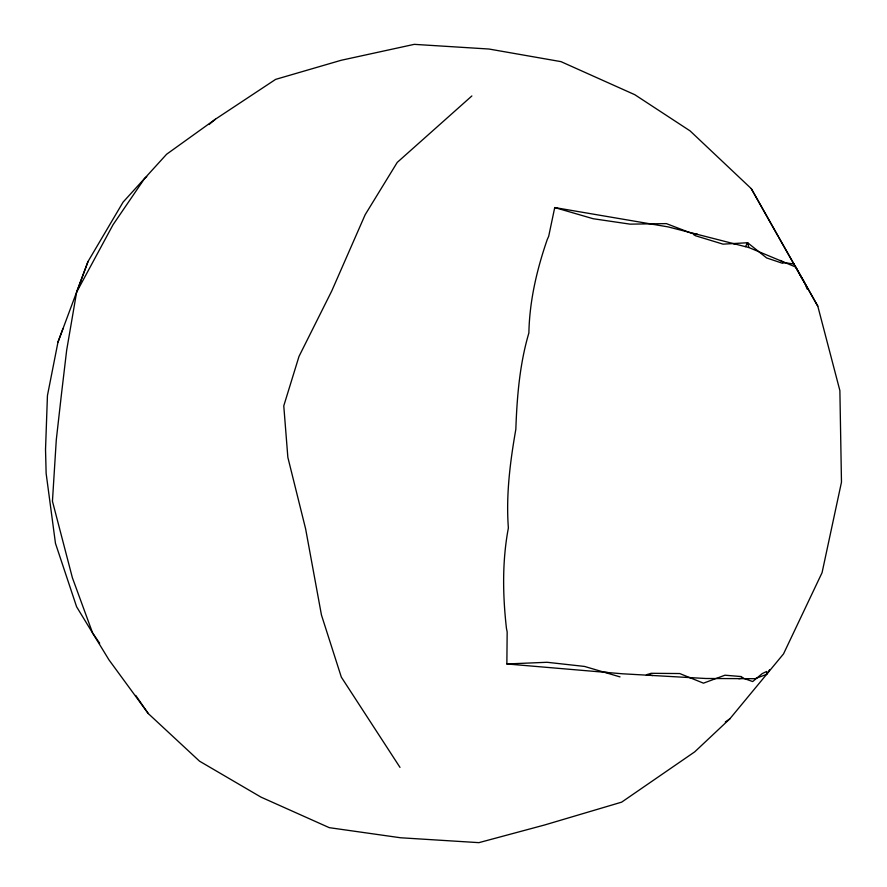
<?xml version="1.0" encoding="UTF-8"?>
<svg xmlns="http://www.w3.org/2000/svg" width="887" height="887" viewBox="0 0 887 887"><rect width="100%" height="100%" fill="white"/><g stroke="black" fill="none" stroke-linecap="round" stroke-linejoin="round"><path stroke-width="1.33" d="M769.572 669.796L766.59 674.386L755.048 678.699L705.642 678.488L622.463 673.787L506.865 663.964L507.164 631.899L506.455 628.417C502.674 595.044 502.12 561.105 508.373 527.987C505.9 494.935 510.136 461.828 515.835 429.308C516.988 396.888 519.638 364.169 528.885 332.935C529.506 300.948 536.868 269.537 547.29 239.412L548.676 236.352L554.73 207.558L668.144 226.906L748.872 247.54L795.872 267.109L804.553 282.842L778.62 237.239M62.888 328.889L57.988 342.094L47.443 395.547L45.525 449.576L46.135 473.425L55.471 543.365L76.615 606.797L108.979 659.884L148.273 713.569L199.52 761.168L261.011 797.136L329.265 827.66L400.525 837.76L478.902 842.65L544.485 825.021L621.654 802.147L694.732 751.843L729.813 718.869L783.52 653.907L822.061 572.692L841.475 482.173L839.878 390.579L817.803 306.181L751.267 188.643L690.075 130.888L634.793 94.698L560.972 61.635L489.014 49.029L414.273 44.35L341.185 60.272L275.635 79.375L215.386 119.224L166.601 154.249L123.082 202.125L88.024 261.51L76.626 292.133L66.669 350.199L61.414 394.538L56.291 439.841L52.444 501.233L72.401 577.803L92.625 633.052L99.677 643.263M646.313 675.184L646.911 674.519L652.754 675.561M57.988 342.094L88.024 261.51M76.626 292.133L113.004 224.788L144.636 178.409L146.754 176.646M745.446 246.653L747.652 242.739L766.612 257.929L782.456 263.273L784.43 262.63L794.12 264.049M471.873 95.951L397.232 162.41L365.167 214.709L331.749 290.969L298.997 356.43L283.773 405.858L287.854 457.359L305.627 528.896L321.449 614.99L341.329 677.125L399.993 767.377M209.044 124.524L215.386 119.224M725.278 722.007L729.813 718.869M646.867 674.674L651.158 673.3L679.697 673.543L703.458 683.167L724.945 675.207L741.332 676.57L743.106 678.156L752.697 681.549L762.188 673.632L766.579 671.503L766.59 674.386M738.804 678.699L743.106 678.156M506.865 663.964L547.046 662.279L584.522 666.436L620.013 676.892M689.731 677.613L692.315 677.723M604.956 672.302L607.517 672.501M554.73 207.558L593.159 218.723L630.114 224.145L666.37 223.613L691.405 233.226L697.559 234.268M650.958 223.979L653.464 224.466M733.449 243.548L735.944 244.28M780.438 260.468L784.43 262.63M693.357 234.412L695.596 235.787L723.027 244.147L747.652 242.739L748.872 247.54M135.733 695.43L148.273 713.569M801.46 277.121L817.803 306.181M751.267 188.643L777.932 236.042M805.208 284.017L807.214 289.14"/></g></svg>
